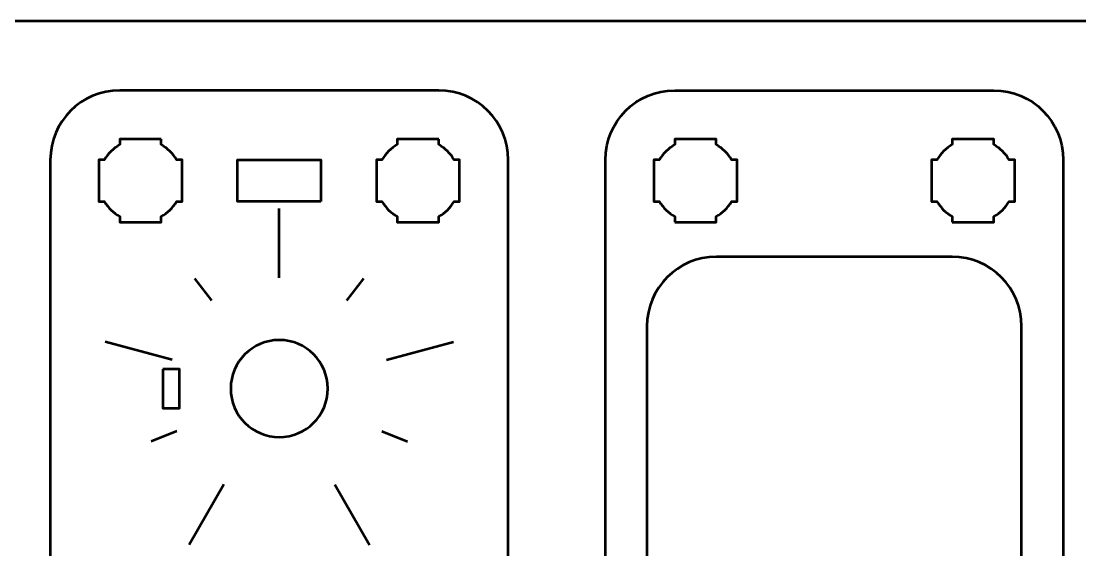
# Model space of a CAD drawing. Header units: centimetres. Extents: x -21 to 0, y -29.7 to 0.
# Drawn here: x -11.96 to -4.33, y -3.81 to 0 of the extents above; entities that cross this region are included whole.
import ezdxf

# ---------------------------------------------------------------- set-up
doc = ezdxf.new("R2010")
doc.units = ezdxf.units.CM
doc.header["$MEASUREMENT"] = 0
doc.layers.add('Layer 1', color=7, linetype='Continuous')

msp = doc.modelspace()

# ---------------------------------------------------------------- linework, layer by layer
at = {"layer": 'Layer 1', "color": 1, "lineweight": 53}
msp.add_open_spline([(-21.00003, -29.19995), (-21.00003, -29.19995), (-21.00003, -5.29992), (-21.00003, -5.29992), (-21.00003, -5.29992), (-21.00003, -5.21709), (-20.93286, -5.14992), (-20.85003, -5.14992), (-20.85003, -5.14992), (-20.7672, -5.14992), (-20.70003, -5.08275), (-20.70003, -4.99992), (-20.70003, -4.99992), (-20.70003, -4.91709), (-20.7672, -4.84992), (-20.85003, -4.84992), (-20.85003, -4.84992), (-20.93286, -4.84992), (-21.00003, -4.78275), (-21.00003, -4.69992), (-21.00003, -4.69992), (-21.00003, -4.61709), (-20.93286, -4.54992), (-20.85003, -4.54992), (-20.85003, -4.54992), (-20.7672, -4.54992), (-20.70003, -4.48275), (-20.70003, -4.39992), (-20.70003, -4.39992), (-20.70003, -4.31709), (-20.7672, -4.24992), (-20.85003, -4.24992), (-20.85003, -4.24992), (-20.93286, -4.24992), (-21.00003, -4.18275), (-21.00003, -4.09992), (-21.00003, -4.09992), (-21.00003, -4.01709), (-20.93286, -3.94992), (-20.85003, -3.94992), (-20.85003, -3.94992), (-20.7672, -3.94992), (-20.70003, -3.88275), (-20.70003, -3.79992), (-20.70003, -3.79992), (-20.70003, -3.71709), (-20.7672, -3.64992), (-20.85003, -3.64992), (-20.85003, -3.64992), (-20.93286, -3.64992), (-21.00003, -3.58275), (-21.00003, -3.49992), (-21.00003, -3.49992), (-21.00003, -3.41709), (-20.93286, -3.34992), (-20.85003, -3.34992), (-20.85003, -3.34992), (-20.7672, -3.34992), (-20.70003, -3.28275), (-20.70003, -3.19992), (-20.70003, -3.19992), (-20.70003, -3.11709), (-20.7672, -3.04992), (-20.85003, -3.04992), (-20.85003, -3.04992), (-20.93286, -3.04992), (-21.00003, -2.98275), (-21.00003, -2.89992), (-21.00003, -2.89992), (-21.00003, -2.81709), (-20.93286, -2.74992), (-20.85003, -2.74992), (-20.85003, -2.74992), (-20.7672, -2.74992), (-20.70003, -2.68275), (-20.70003, -2.59992), (-20.70003, -2.59992), (-20.70003, -2.51709), (-20.7672, -2.44992), (-20.85003, -2.44992), (-20.85003, -2.44992), (-20.93286, -2.44992), (-21.00003, -2.38275), (-21.00003, -2.29992), (-21.00003, -2.29992), (-21.00003, -2.21709), (-20.93286, -2.14992), (-20.85003, -2.14992), (-20.85003, -2.14992), (-20.7672, -2.14992), (-20.70003, -2.08275), (-20.70003, -1.99992), (-20.70003, -1.99992), (-20.70003, -1.91709), (-20.7672, -1.84992), (-20.85003, -1.84992), (-20.85003, -1.84992), (-20.93286, -1.84992), (-21.00003, -1.78275), (-21.00003, -1.69992), (-21.00003, -1.69992), (-21.00003, -1.61709), (-20.93286, -1.54992), (-20.85003, -1.54992), (-20.85003, -1.54992), (-20.7672, -1.54992), (-20.70003, -1.48275), (-20.70003, -1.39992), (-20.70003, -1.39992), (-20.70003, -1.31709), (-20.7672, -1.24992), (-20.85003, -1.24992), (-20.85003, -1.24992), (-20.93286, -1.24992), (-21.00003, -1.18275), (-21.00003, -1.09992), (-21.00003, -1.09992), (-21.00003, -1.09992), (-21.00003, -0.49992), (-21.00003, -0.49992), (-21.00003, -0.49992), (-21.00003, -0.22295), (-20.77694, 0.00004), (-20.49994, 0.00004), (-20.49994, 0.00004), (-20.49994, 0.00004), (-0.50008, 0.00004), (-0.50008, 0.00004), (-0.50008, 0.00004), (-0.22294, 0.00004), (0.00002, -0.22295), (0.00002, -0.49992), (0.00002, -0.49992), (0.00002, -0.49992), (0.00002, -29.19995), (0.00002, -29.19995), (0.00002, -29.19995), (0.00002, -29.47695), (-0.22294, -29.70004), (-0.50008, -29.70004), (-0.50008, -29.70004), (-0.50008, -29.70004), (-20.49994, -29.70004), (-20.49994, -29.70004), (-20.49994, -29.70004), (-20.77694, -29.70004), (-21.00003, -29.47695), (-21.00003, -29.19995)], degree=3, knots=[0, 0, 0, 0, 0.027027, 0.027027, 0.027027, 0.027027, 0.0540541, 0.0540541, 0.0540541, 0.0540541, 0.0810811, 0.0810811, 0.0810811, 0.0810811, 0.1081081, 0.1081081, 0.1081081, 0.1081081, 0.1351351, 0.1351351, 0.1351351, 0.1351351, 0.1621622, 0.1621622, 0.1621622, 0.1621622, 0.1891892, 0.1891892, 0.1891892, 0.1891892, 0.2162162, 0.2162162, 0.2162162, 0.2162162, 0.2432432, 0.2432432, 0.2432432, 0.2432432, 0.2702703, 0.2702703, 0.2702703, 0.2702703, 0.2972973, 0.2972973, 0.2972973, 0.2972973, 0.3243243, 0.3243243, 0.3243243, 0.3243243, 0.3513514, 0.3513514, 0.3513514, 0.3513514, 0.3783784, 0.3783784, 0.3783784, 0.3783784, 0.4054054, 0.4054054, 0.4054054, 0.4054054, 0.4324324, 0.4324324, 0.4324324, 0.4324324, 0.4594595, 0.4594595, 0.4594595, 0.4594595, 0.4864865, 0.4864865, 0.4864865, 0.4864865, 0.5135135, 0.5135135, 0.5135135, 0.5135135, 0.5405405, 0.5405405, 0.5405405, 0.5405405, 0.5675676, 0.5675676, 0.5675676, 0.5675676, 0.5945946, 0.5945946, 0.5945946, 0.5945946, 0.6216216, 0.6216216, 0.6216216, 0.6216216, 0.6486486, 0.6486486, 0.6486486, 0.6486486, 0.6756757, 0.6756757, 0.6756757, 0.6756757, 0.7027027, 0.7027027, 0.7027027, 0.7027027, 0.7297297, 0.7297297, 0.7297297, 0.7297297, 0.7567568, 0.7567568, 0.7567568, 0.7567568, 0.7837838, 0.7837838, 0.7837838, 0.7837838, 0.8108108, 0.8108108, 0.8108108, 0.8108108, 0.8378378, 0.8378378, 0.8378378, 0.8378378, 0.8648649, 0.8648649, 0.8648649, 0.8648649, 0.8918919, 0.8918919, 0.8918919, 0.8918919, 0.9189189, 0.9189189, 0.9189189, 0.9189189, 0.9459459, 0.9459459, 0.9459459, 0.9459459, 0.972973, 0.972973, 0.972973, 0.972973, 1, 1, 1, 1], dxfattribs=at)
at = {"layer": 'Layer 1', "color": 3, "lineweight": 53}
for points, knots in [([(-8.45002, -1.00008), (-8.45002, -1.00008), (-8.45002, -7.29993), (-8.45002, -7.29993), (-8.45002, -7.29993), (-8.45002, -7.57706), (-8.67312, -7.80002), (-8.95012, -7.80002), (-8.95012, -7.80002), (-8.95012, -7.80002), (-11.25004, -7.80002), (-11.25004, -7.80002), (-11.25004, -7.80002), (-11.52705, -7.80002), (-11.75, -7.57706), (-11.75, -7.29993), (-11.75, -7.29993), (-11.75, -7.29993), (-11.75, -1.00008), (-11.75, -1.00008), (-11.75, -1.00008), (-11.75, -0.72309), (-11.52705, -0.5), (-11.25004, -0.5), (-11.25004, -0.5), (-11.25004, -0.5), (-8.95012, -0.5), (-8.95012, -0.5), (-8.95012, -0.5), (-8.67312, -0.5), (-8.45002, -0.72309), (-8.45002, -1.00008)], [0, 0, 0, 0, 0.125, 0.125, 0.125, 0.125, 0.25, 0.25, 0.25, 0.25, 0.375, 0.375, 0.375, 0.375, 0.5, 0.5, 0.5, 0.5, 0.625, 0.625, 0.625, 0.625, 0.75, 0.75, 0.75, 0.75, 0.875, 0.875, 0.875, 0.875, 1, 1, 1, 1]), ([(-6.60799, -7.80001), (-6.60799, -7.80001), (-6.60799, -6.427), (-6.60799, -6.427), (-6.60799, -6.427), (-6.60799, -6.427), (-6.86199, -6.427), (-6.86199, -6.427), (-6.86199, -6.427), (-6.86199, -6.427), (-6.86199, -6.173), (-6.86199, -6.173), (-6.86199, -6.173), (-6.86199, -6.173), (-6.60799, -6.173), (-6.60799, -6.173), (-6.60799, -6.173), (-6.60799, -6.173), (-6.60799, -4.773), (-6.60799, -4.773), (-6.60799, -4.773), (-6.60799, -4.773), (-6.50799, -4.77303), (-6.50799, -4.77303), (-6.50799, -4.77303), (-6.50799, -4.77303), (-6.50799, -4.54999), (-6.50799, -4.54999), (-6.50799, -4.54999), (-6.50799, -4.54999), (-7.45, -4.54999), (-7.45, -4.54999), (-7.45, -4.54999), (-7.45, -4.54999), (-7.45, -2.20008), (-7.45, -2.20008), (-7.45, -2.20008), (-7.45, -1.92308), (-7.22705, -1.69999), (-6.95004, -1.69999), (-6.95004, -1.69999), (-6.95004, -1.69999), (-5.25012, -1.69999), (-5.25012, -1.69999), (-5.25012, -1.69999), (-4.97312, -1.69999), (-4.75002, -1.92308), (-4.75002, -2.20008), (-4.75002, -2.20008), (-4.75002, -2.20008), (-4.75002, -4.54999), (-4.75002, -4.54999), (-4.75002, -4.54999), (-4.75002, -4.54999), (-5.94599, -4.54999), (-5.94599, -4.54999), (-5.94599, -4.54999), (-5.94599, -4.54999), (-5.94599, -4.77303), (-5.94599, -4.77303), (-5.94599, -4.77303), (-5.94599, -4.77303), (-5.84599, -4.773), (-5.84599, -4.773), (-5.84599, -4.773), (-5.84599, -4.773), (-5.84599, -6.173), (-5.84599, -6.173), (-5.84599, -6.173), (-5.84599, -6.173), (-5.33799, -6.173), (-5.33799, -6.173), (-5.33799, -6.173), (-5.33799, -6.173), (-5.33799, -6.427), (-5.33799, -6.427), (-5.33799, -6.427), (-5.33799, -6.427), (-5.59199, -6.427), (-5.59199, -6.427), (-5.59199, -6.427), (-5.59199, -6.427), (-5.59199, -7.80001), (-5.59199, -7.80001), (-5.59199, -7.80001), (-5.59199, -7.80001), (-4.94998, -7.80002), (-4.94998, -7.80002), (-4.94998, -7.80002), (-4.67297, -7.80002), (-4.45002, -7.57693), (-4.45002, -7.29994), (-4.45002, -7.29994), (-4.45002, -7.29994), (-4.45002, -1.00009), (-4.45002, -1.00009), (-4.45002, -1.00009), (-4.45002, -0.72296), (-4.67297, -0.5), (-4.94998, -0.5), (-4.94998, -0.5), (-4.94998, -0.5), (-7.2499, -0.5), (-7.2499, -0.5), (-7.2499, -0.5), (-7.5269, -0.5), (-7.75, -0.72296), (-7.75, -1.00009), (-7.75, -1.00009), (-7.75, -1.00009), (-7.75, -7.29994), (-7.75, -7.29994), (-7.75, -7.29994), (-7.75, -7.57693), (-7.5269, -7.80002), (-7.2499, -7.80002), (-7.2499, -7.80002), (-7.2499, -7.80002), (-6.60799, -7.80001), (-6.60799, -7.80001)], [0, 0, 0, 0, 0.0333333, 0.0333333, 0.0333333, 0.0333333, 0.0666667, 0.0666667, 0.0666667, 0.0666667, 0.1, 0.1, 0.1, 0.1, 0.1333333, 0.1333333, 0.1333333, 0.1333333, 0.1666667, 0.1666667, 0.1666667, 0.1666667, 0.2, 0.2, 0.2, 0.2, 0.2333333, 0.2333333, 0.2333333, 0.2333333, 0.2666667, 0.2666667, 0.2666667, 0.2666667, 0.3, 0.3, 0.3, 0.3, 0.3333333, 0.3333333, 0.3333333, 0.3333333, 0.3666667, 0.3666667, 0.3666667, 0.3666667, 0.4, 0.4, 0.4, 0.4, 0.4333333, 0.4333333, 0.4333333, 0.4333333, 0.4666667, 0.4666667, 0.4666667, 0.4666667, 0.5, 0.5, 0.5, 0.5, 0.5333333, 0.5333333, 0.5333333, 0.5333333, 0.5666667, 0.5666667, 0.5666667, 0.5666667, 0.6, 0.6, 0.6, 0.6, 0.6333333, 0.6333333, 0.6333333, 0.6333333, 0.6666667, 0.6666667, 0.6666667, 0.6666667, 0.7, 0.7, 0.7, 0.7, 0.7333333, 0.7333333, 0.7333333, 0.7333333, 0.7666667, 0.7666667, 0.7666667, 0.7666667, 0.8, 0.8, 0.8, 0.8, 0.8333333, 0.8333333, 0.8333333, 0.8333333, 0.8666667, 0.8666667, 0.8666667, 0.8666667, 0.9, 0.9, 0.9, 0.9, 0.9333333, 0.9333333, 0.9333333, 0.9333333, 0.9666667, 0.9666667, 0.9666667, 0.9666667, 1, 1, 1, 1])]:
    msp.add_open_spline(points, degree=3, knots=knots, dxfattribs=at)
at = {"layer": 'Layer 1', "lineweight": 53}
for points, knots in [([(-10.94993, -0.85), (-10.94993, -0.85), (-10.94993, -0.89011), (-10.94993, -0.89011), (-10.94993, -0.89011), (-10.90445, -0.91643), (-10.86642, -0.95446), (-10.84011, -0.99993), (-10.84011, -0.99993), (-10.84011, -0.99993), (-10.8, -0.99993), (-10.8, -0.99993), (-10.8, -0.99993), (-10.8, -0.99993), (-10.8, -1.15), (-10.8, -1.15), (-10.8, -1.15), (-10.8, -1.15), (-10.8, -1.29993), (-10.8, -1.29993), (-10.8, -1.29993), (-10.8, -1.29993), (-10.84011, -1.29993), (-10.84011, -1.29993), (-10.84011, -1.29993), (-10.86642, -1.34555), (-10.90445, -1.38347), (-10.94993, -1.40979), (-10.94993, -1.40979), (-10.94993, -1.40979), (-10.94993, -1.45001), (-10.94993, -1.45001), (-10.94993, -1.45001), (-10.94993, -1.45001), (-11.1, -1.45001), (-11.1, -1.45001), (-11.1, -1.45001), (-11.1, -1.45001), (-11.24993, -1.45001), (-11.24993, -1.45001), (-11.24993, -1.45001), (-11.24993, -1.45001), (-11.24993, -1.40979), (-11.24993, -1.40979), (-11.24993, -1.40979), (-11.2954, -1.38347), (-11.33343, -1.34555), (-11.35975, -1.29993), (-11.35975, -1.29993), (-11.35975, -1.29993), (-11.4, -1.29993), (-11.4, -1.29993), (-11.4, -1.29993), (-11.4, -1.29993), (-11.4, -1.15), (-11.4, -1.15), (-11.4, -1.15), (-11.4, -1.15), (-11.4, -0.99993), (-11.4, -0.99993), (-11.4, -0.99993), (-11.4, -0.99993), (-11.35975, -0.99993), (-11.35975, -0.99993), (-11.35975, -0.99993), (-11.33343, -0.95446), (-11.2954, -0.91643), (-11.24993, -0.89011), (-11.24993, -0.89011), (-11.24993, -0.89011), (-11.24993, -0.85), (-11.24993, -0.85), (-11.24993, -0.85), (-11.24993, -0.85), (-11.1, -0.85), (-11.1, -0.85), (-11.1, -0.85), (-11.1, -0.85), (-10.94993, -0.85), (-10.94993, -0.85)], [0, 0, 0, 0, 0.05, 0.05, 0.05, 0.05, 0.1, 0.1, 0.1, 0.1, 0.15, 0.15, 0.15, 0.15, 0.2, 0.2, 0.2, 0.2, 0.25, 0.25, 0.25, 0.25, 0.3, 0.3, 0.3, 0.3, 0.35, 0.35, 0.35, 0.35, 0.4, 0.4, 0.4, 0.4, 0.45, 0.45, 0.45, 0.45, 0.5, 0.5, 0.5, 0.5, 0.55, 0.55, 0.55, 0.55, 0.6, 0.6, 0.6, 0.6, 0.65, 0.65, 0.65, 0.65, 0.7, 0.7, 0.7, 0.7, 0.75, 0.75, 0.75, 0.75, 0.8, 0.8, 0.8, 0.8, 0.85, 0.85, 0.85, 0.85, 0.9, 0.9, 0.9, 0.9, 0.95, 0.95, 0.95, 0.95, 1, 1, 1, 1]), ([(-8.94993, -0.85), (-8.94993, -0.85), (-8.94993, -0.89011), (-8.94993, -0.89011), (-8.94993, -0.89011), (-8.90445, -0.91643), (-8.86642, -0.95446), (-8.84011, -0.99993), (-8.84011, -0.99993), (-8.84011, -0.99993), (-8.8, -0.99993), (-8.8, -0.99993), (-8.8, -0.99993), (-8.8, -0.99993), (-8.8, -1.15), (-8.8, -1.15), (-8.8, -1.15), (-8.8, -1.15), (-8.8, -1.29993), (-8.8, -1.29993), (-8.8, -1.29993), (-8.8, -1.29993), (-8.84011, -1.29993), (-8.84011, -1.29993), (-8.84011, -1.29993), (-8.86642, -1.34555), (-8.90445, -1.38347), (-8.94993, -1.40979), (-8.94993, -1.40979), (-8.94993, -1.40979), (-8.94993, -1.45001), (-8.94993, -1.45001), (-8.94993, -1.45001), (-8.94993, -1.45001), (-9.1, -1.45001), (-9.1, -1.45001), (-9.1, -1.45001), (-9.1, -1.45001), (-9.24993, -1.45001), (-9.24993, -1.45001), (-9.24993, -1.45001), (-9.24993, -1.45001), (-9.24993, -1.40979), (-9.24993, -1.40979), (-9.24993, -1.40979), (-9.2954, -1.38347), (-9.33343, -1.34555), (-9.35975, -1.29993), (-9.35975, -1.29993), (-9.35975, -1.29993), (-9.4, -1.29993), (-9.4, -1.29993), (-9.4, -1.29993), (-9.4, -1.29993), (-9.4, -1.15), (-9.4, -1.15), (-9.4, -1.15), (-9.4, -1.15), (-9.4, -0.99993), (-9.4, -0.99993), (-9.4, -0.99993), (-9.4, -0.99993), (-9.35975, -0.99993), (-9.35975, -0.99993), (-9.35975, -0.99993), (-9.33343, -0.95446), (-9.2954, -0.91643), (-9.24993, -0.89011), (-9.24993, -0.89011), (-9.24993, -0.89011), (-9.24993, -0.85), (-9.24993, -0.85), (-9.24993, -0.85), (-9.24993, -0.85), (-9.1, -0.85), (-9.1, -0.85), (-9.1, -0.85), (-9.1, -0.85), (-8.94993, -0.85), (-8.94993, -0.85)], [0, 0, 0, 0, 0.05, 0.05, 0.05, 0.05, 0.1, 0.1, 0.1, 0.1, 0.15, 0.15, 0.15, 0.15, 0.2, 0.2, 0.2, 0.2, 0.25, 0.25, 0.25, 0.25, 0.3, 0.3, 0.3, 0.3, 0.35, 0.35, 0.35, 0.35, 0.4, 0.4, 0.4, 0.4, 0.45, 0.45, 0.45, 0.45, 0.5, 0.5, 0.5, 0.5, 0.55, 0.55, 0.55, 0.55, 0.6, 0.6, 0.6, 0.6, 0.65, 0.65, 0.65, 0.65, 0.7, 0.7, 0.7, 0.7, 0.75, 0.75, 0.75, 0.75, 0.8, 0.8, 0.8, 0.8, 0.85, 0.85, 0.85, 0.85, 0.9, 0.9, 0.9, 0.9, 0.95, 0.95, 0.95, 0.95, 1, 1, 1, 1]), ([(-7.25009, -1.45003), (-7.25009, -1.45003), (-7.25009, -1.40992), (-7.25009, -1.40992), (-7.25009, -1.40992), (-7.29557, -1.3836), (-7.3336, -1.34557), (-7.35991, -1.3001), (-7.35991, -1.3001), (-7.35991, -1.3001), (-7.40002, -1.3001), (-7.40002, -1.3001), (-7.40002, -1.3001), (-7.40002, -1.3001), (-7.40002, -1.15003), (-7.40002, -1.15003), (-7.40002, -1.15003), (-7.40002, -1.15003), (-7.40002, -1.0001), (-7.40002, -1.0001), (-7.40002, -1.0001), (-7.40002, -1.0001), (-7.35991, -1.0001), (-7.35991, -1.0001), (-7.35991, -1.0001), (-7.3336, -0.95448), (-7.29557, -0.91656), (-7.25009, -0.89024), (-7.25009, -0.89024), (-7.25009, -0.89024), (-7.25009, -0.85002), (-7.25009, -0.85002), (-7.25009, -0.85002), (-7.25009, -0.85002), (-7.10002, -0.85002), (-7.10002, -0.85002), (-7.10002, -0.85002), (-7.10002, -0.85002), (-6.95009, -0.85002), (-6.95009, -0.85002), (-6.95009, -0.85002), (-6.95009, -0.85002), (-6.95009, -0.89024), (-6.95009, -0.89024), (-6.95009, -0.89024), (-6.90462, -0.91656), (-6.86659, -0.95448), (-6.84027, -1.0001), (-6.84027, -1.0001), (-6.84027, -1.0001), (-6.80002, -1.0001), (-6.80002, -1.0001), (-6.80002, -1.0001), (-6.80002, -1.0001), (-6.80002, -1.15003), (-6.80002, -1.15003), (-6.80002, -1.15003), (-6.80002, -1.15003), (-6.80002, -1.3001), (-6.80002, -1.3001), (-6.80002, -1.3001), (-6.80002, -1.3001), (-6.84027, -1.3001), (-6.84027, -1.3001), (-6.84027, -1.3001), (-6.86659, -1.34557), (-6.90462, -1.3836), (-6.95009, -1.40992), (-6.95009, -1.40992), (-6.95009, -1.40992), (-6.95009, -1.45003), (-6.95009, -1.45003), (-6.95009, -1.45003), (-6.95009, -1.45003), (-7.10002, -1.45003), (-7.10002, -1.45003), (-7.10002, -1.45003), (-7.10002, -1.45003), (-7.25009, -1.45003), (-7.25009, -1.45003)], [0, 0, 0, 0, 0.05, 0.05, 0.05, 0.05, 0.1, 0.1, 0.1, 0.1, 0.15, 0.15, 0.15, 0.15, 0.2, 0.2, 0.2, 0.2, 0.25, 0.25, 0.25, 0.25, 0.3, 0.3, 0.3, 0.3, 0.35, 0.35, 0.35, 0.35, 0.4, 0.4, 0.4, 0.4, 0.45, 0.45, 0.45, 0.45, 0.5, 0.5, 0.5, 0.5, 0.55, 0.55, 0.55, 0.55, 0.6, 0.6, 0.6, 0.6, 0.65, 0.65, 0.65, 0.65, 0.7, 0.7, 0.7, 0.7, 0.75, 0.75, 0.75, 0.75, 0.8, 0.8, 0.8, 0.8, 0.85, 0.85, 0.85, 0.85, 0.9, 0.9, 0.9, 0.9, 0.95, 0.95, 0.95, 0.95, 1, 1, 1, 1]), ([(-5.25009, -1.45003), (-5.25009, -1.45003), (-5.25009, -1.40992), (-5.25009, -1.40992), (-5.25009, -1.40992), (-5.29557, -1.3836), (-5.3336, -1.34557), (-5.35991, -1.3001), (-5.35991, -1.3001), (-5.35991, -1.3001), (-5.40002, -1.3001), (-5.40002, -1.3001), (-5.40002, -1.3001), (-5.40002, -1.3001), (-5.40002, -1.15003), (-5.40002, -1.15003), (-5.40002, -1.15003), (-5.40002, -1.15003), (-5.40002, -1.0001), (-5.40002, -1.0001), (-5.40002, -1.0001), (-5.40002, -1.0001), (-5.35991, -1.0001), (-5.35991, -1.0001), (-5.35991, -1.0001), (-5.3336, -0.95448), (-5.29557, -0.91656), (-5.25009, -0.89024), (-5.25009, -0.89024), (-5.25009, -0.89024), (-5.25009, -0.85002), (-5.25009, -0.85002), (-5.25009, -0.85002), (-5.25009, -0.85002), (-5.10002, -0.85002), (-5.10002, -0.85002), (-5.10002, -0.85002), (-5.10002, -0.85002), (-4.95009, -0.85002), (-4.95009, -0.85002), (-4.95009, -0.85002), (-4.95009, -0.85002), (-4.95009, -0.89024), (-4.95009, -0.89024), (-4.95009, -0.89024), (-4.90462, -0.91656), (-4.86659, -0.95448), (-4.84027, -1.0001), (-4.84027, -1.0001), (-4.84027, -1.0001), (-4.80002, -1.0001), (-4.80002, -1.0001), (-4.80002, -1.0001), (-4.80002, -1.0001), (-4.80002, -1.15003), (-4.80002, -1.15003), (-4.80002, -1.15003), (-4.80002, -1.15003), (-4.80002, -1.3001), (-4.80002, -1.3001), (-4.80002, -1.3001), (-4.80002, -1.3001), (-4.84027, -1.3001), (-4.84027, -1.3001), (-4.84027, -1.3001), (-4.86659, -1.34557), (-4.90462, -1.3836), (-4.95009, -1.40992), (-4.95009, -1.40992), (-4.95009, -1.40992), (-4.95009, -1.45003), (-4.95009, -1.45003), (-4.95009, -1.45003), (-4.95009, -1.45003), (-5.10002, -1.45003), (-5.10002, -1.45003), (-5.10002, -1.45003), (-5.10002, -1.45003), (-5.25009, -1.45003), (-5.25009, -1.45003)], [0, 0, 0, 0, 0.05, 0.05, 0.05, 0.05, 0.1, 0.1, 0.1, 0.1, 0.15, 0.15, 0.15, 0.15, 0.2, 0.2, 0.2, 0.2, 0.25, 0.25, 0.25, 0.25, 0.3, 0.3, 0.3, 0.3, 0.35, 0.35, 0.35, 0.35, 0.4, 0.4, 0.4, 0.4, 0.45, 0.45, 0.45, 0.45, 0.5, 0.5, 0.5, 0.5, 0.55, 0.55, 0.55, 0.55, 0.6, 0.6, 0.6, 0.6, 0.65, 0.65, 0.65, 0.65, 0.7, 0.7, 0.7, 0.7, 0.75, 0.75, 0.75, 0.75, 0.8, 0.8, 0.8, 0.8, 0.85, 0.85, 0.85, 0.85, 0.9, 0.9, 0.9, 0.9, 0.95, 0.95, 0.95, 0.95, 1, 1, 1, 1]), ([(-9.79999, -1.30007), (-9.79999, -1.30007), (-9.79999, -1.00007), (-9.79999, -1.00007), (-9.79999, -1.00007), (-9.79999, -1.00007), (-10.39999, -1.00007), (-10.39999, -1.00007), (-10.39999, -1.00007), (-10.39999, -1.00007), (-10.39999, -1.30007), (-10.39999, -1.30007), (-10.39999, -1.30007), (-10.39999, -1.30007), (-9.79999, -1.30007), (-9.79999, -1.30007)], [0, 0, 0, 0, 0.25, 0.25, 0.25, 0.25, 0.5, 0.5, 0.5, 0.5, 0.75, 0.75, 0.75, 0.75, 1, 1, 1, 1]), ([(-10.1, -2.30001), (-9.90674, -2.30001), (-9.75, -2.45675), (-9.75, -2.65), (-9.75, -2.65), (-9.75, -2.84326), (-9.90674, -3), (-10.1, -3), (-10.1, -3), (-10.29326, -3), (-10.45, -2.84326), (-10.45, -2.65), (-10.45, -2.65), (-10.45, -2.45675), (-10.29326, -2.30001), (-10.1, -2.30001)], [0, 0, 0, 0, 0.25, 0.25, 0.25, 0.25, 0.5, 0.5, 0.5, 0.5, 0.75, 0.75, 0.75, 0.75, 1, 1, 1, 1]), ([(-10.94, -2.51001), (-10.94, -2.51001), (-10.82, -2.51001), (-10.82, -2.51001), (-10.82, -2.51001), (-10.82, -2.51001), (-10.82, -2.79), (-10.82, -2.79), (-10.82, -2.79), (-10.82, -2.79), (-10.94, -2.79), (-10.94, -2.79), (-10.94, -2.79), (-10.94, -2.79), (-10.94, -2.51001), (-10.94, -2.51001)], [0, 0, 0, 0, 0.25, 0.25, 0.25, 0.25, 0.5, 0.5, 0.5, 0.5, 0.75, 0.75, 0.75, 0.75, 1, 1, 1, 1])]:
    msp.add_open_spline(points, degree=3, knots=knots, dxfattribs=at)
at = {"layer": 'Layer 1', "color": 5, "lineweight": 53}
for points in [[(-10.10002, -1.85001), (-10.10002, -1.85001), (-10.10002, -1.35001), (-10.10002, -1.35001)], [(-10.58702, -2.01533), (-10.58702, -2.01533), (-10.70877, -1.85666), (-10.70877, -1.85666)], [(-9.61301, -2.01532), (-9.61301, -2.01532), (-9.49126, -1.85665), (-9.49126, -1.85665)], [(-9.61301, -2.01532), (-9.61301, -2.01532), (-9.49126, -1.85665), (-9.49126, -1.85665)], [(-10.87275, -2.44295), (-10.87275, -2.44295), (-11.35571, -2.31354), (-11.35571, -2.31354)], [(-9.32726, -2.44293), (-9.32726, -2.44293), (-8.8443, -2.31352), (-8.8443, -2.31352)], [(-10.83911, -2.95617), (-10.83911, -2.95617), (-11.02389, -3.03271), (-11.02389, -3.03271)], [(-9.3609, -2.95614), (-9.3609, -2.95614), (-9.17612, -3.03268), (-9.17612, -3.03268)], [(-10.49999, -3.34283), (-10.49999, -3.34283), (-10.74999, -3.77584), (-10.74999, -3.77584)], [(-9.69999, -3.34282), (-9.69999, -3.34282), (-9.44999, -3.77583), (-9.44999, -3.77583)]]:
    msp.add_open_spline(points, degree=3, dxfattribs=at)

doc.saveas('drawing.dxf')
